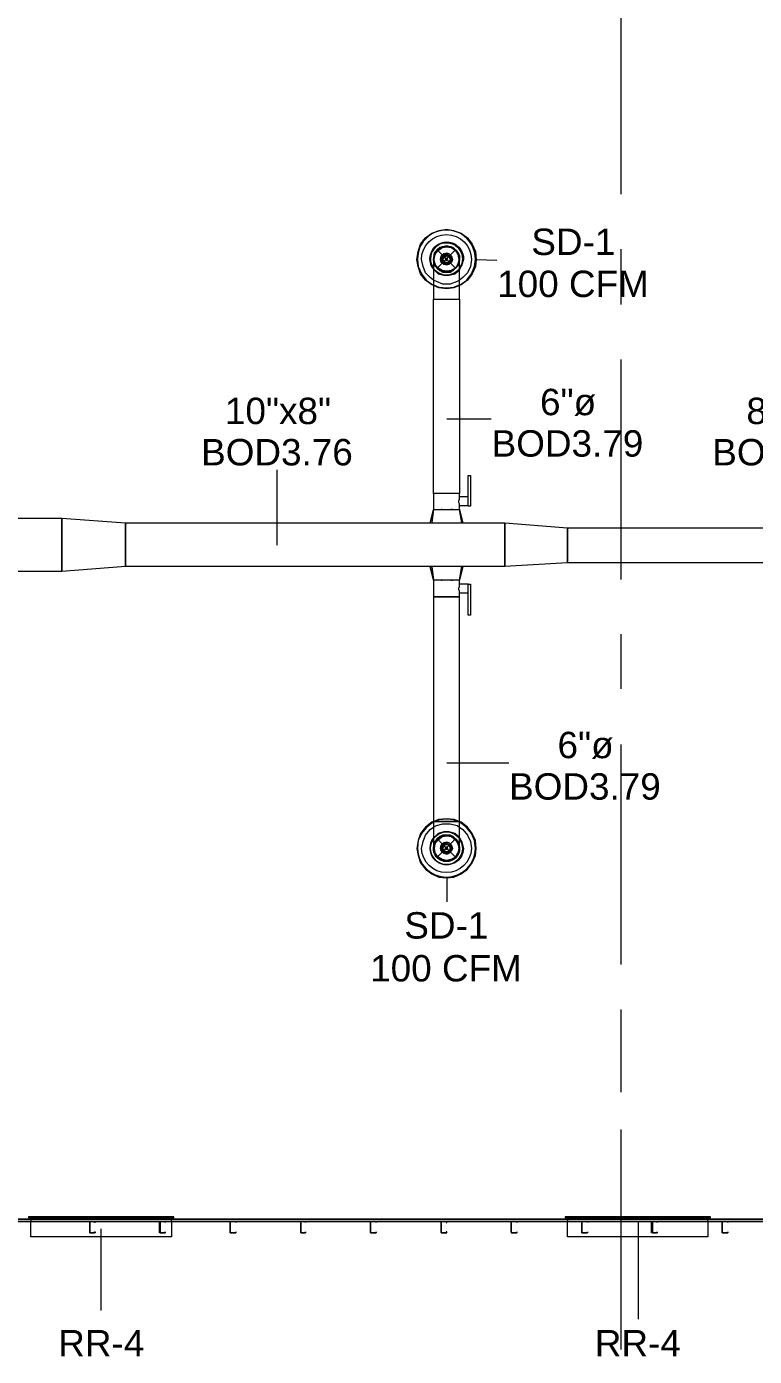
# Model space of a CAD drawing. Header units: metres. Extents: x 98 to 337, y -7 to 53.
# Drawn here: x 150.49 to 154.69, y 36.31 to 43.99 of the extents above; entities that cross this region are included whole.
import ezdxf

# ---------------------------------------------------------------- set-up
doc = ezdxf.new("R2010")
doc.units = ezdxf.units.M
doc.layers.add('HVAC - Ductos', color=5, linetype='Continuous', lineweight=0)
doc.layers.add('PDF_Text', color=7, linetype='Continuous', lineweight=0)
doc.layers.add('PDF_Geometry', color=7, linetype='Continuous', lineweight=0, true_color=0xaaaaaa)
doc.styles.add('PDF Helvetica', font='')
doc.styles.get('PDF Helvetica').set_extended_font_data('Helvetica')

msp = doc.modelspace()

# ---------------------------------------------------------------- linework, layer by layer
at = {"layer": 'HVAC - Ductos', "lineweight": 0}
for points in [[(152.8361, 42.4907), (152.8269, 42.4953), (152.7903, 42.5228), (152.7628, 42.5595), (152.749, 42.6008), (152.7398, 42.642), (152.749, 42.6878), (152.7628, 42.729), (152.7903, 42.7656), (152.8269, 42.7932), (152.8681, 42.8069), (152.9139, 42.816), (152.9552, 42.8069), (152.9964, 42.7932), (153.0331, 42.7656), (153.0606, 42.729), (153.079, 42.6878), (153.0835, 42.642), (153.079, 42.6008), (153.0606, 42.5595), (153.0331, 42.5228), (152.9964, 42.4953), (152.9873, 42.4907)], [(152.8361, 42.642), (152.8361, 42.6374), (152.8361, 42.619), (152.8361, 42.587), (152.8361, 42.5503), (152.8361, 42.4999), (152.8361, 42.4495), (152.8361, 42.4129), (152.8407, 42.4129), (152.8453, 42.4129), (152.859, 42.4129), (152.8727, 42.4129), (152.8911, 42.4129), (152.9139, 42.4129), (152.9323, 42.4129), (152.9506, 42.4129), (152.9644, 42.4129), (152.9781, 42.4129), (152.9873, 42.4129), (152.9873, 42.4679), (152.9873, 42.5183), (152.9873, 42.5641), (152.9873, 42.6008), (152.9873, 42.6282), (152.9873, 42.642), (152.9873, 42.6374), (152.9873, 42.642), (152.9873, 42.6648), (152.9781, 42.6832), (152.9644, 42.697), (152.9506, 42.7107), (152.9323, 42.7152), (152.9139, 42.7198), (152.8911, 42.7152), (152.8727, 42.7107), (152.859, 42.697), (152.8453, 42.6832), (152.8407, 42.6648), (152.8361, 42.642), (152.8361, 42.6374), (152.8361, 42.642), (152.8407, 42.6648), (152.8453, 42.6832), (152.859, 42.697), (152.8727, 42.7107), (152.8911, 42.7152), (152.9139, 42.7198), (152.9323, 42.7152), (152.9506, 42.7107), (152.9644, 42.697), (152.9781, 42.6832), (152.9873, 42.6648), (152.9873, 42.642)], [(152.8407, 42.6694), (152.8407, 42.674), (152.8453, 42.674)], [(152.8453, 42.619), (152.8407, 42.642), (152.8453, 42.6694)], [(152.8453, 42.674), (152.859, 42.697), (152.8819, 42.7107)], [(152.859, 42.697), (152.9644, 42.5916)], [(152.9644, 42.697), (152.859, 42.5916)], [(152.8819, 42.7107), (152.8819, 42.7152), (152.8865, 42.7152)], [(152.8865, 42.7107), (152.9139, 42.7152), (152.9369, 42.7107)], [(152.9369, 42.7152), (152.9415, 42.7152), (152.9461, 42.7107)], [(152.9415, 42.7107), (152.9644, 42.697), (152.9781, 42.674)], [(152.9827, 42.674), (152.9827, 42.6694)], [(152.9827, 42.6694), (152.9873, 42.642), (152.9827, 42.619), (152.9827, 42.6145), (152.9827, 42.6099)], [(152.8361, 42.6374), (152.8407, 42.6236), (152.8453, 42.6053), (152.859, 42.5916), (152.8727, 42.5778), (152.8911, 42.5686), (152.9139, 42.5686), (152.8865, 42.5732), (152.8819, 42.5732)], [(152.8453, 42.6099), (152.8407, 42.6145), (152.8407, 42.619)], [(152.8819, 42.5778), (152.859, 42.5916), (152.8453, 42.6145)], [(152.9461, 42.5732), (152.9415, 42.5732), (152.9369, 42.5732), (152.9139, 42.5686), (152.9323, 42.5686), (152.9506, 42.5778), (152.9644, 42.5916), (152.9781, 42.6053), (152.9873, 42.6236), (152.9873, 42.6374)], [(152.9781, 42.6145), (152.9644, 42.5916), (152.9415, 42.5778)], [(152.9873, 42.5228), (152.9736, 42.5137), (152.9323, 42.4999), (152.8911, 42.4999), (152.8544, 42.5137), (152.8361, 42.5228)], [(152.8361, 42.4953), (152.8681, 42.4816), (152.9139, 42.477), (152.9552, 42.4816), (152.9873, 42.4953)], [(152.9873, 42.4907), (152.9552, 42.477), (152.9139, 42.4725), (152.8681, 42.477), (152.8361, 42.4907)], [(152.9873, 41.2217), (152.9873, 41.2263), (152.9873, 41.2308), (152.9827, 41.2399), (152.9827, 41.2491), (152.9873, 41.2583), (152.9873, 41.2629), (152.9873, 41.2675), (152.9873, 41.272)], [(150.6919, 41.1483), (151.0584, 41.1208)], [(152.8177, 41.1208), (152.8361, 41.1987), (152.8177, 41.1208)], [(152.8361, 41.1987), (152.8269, 41.1208)], [(152.9873, 41.1208), (152.9964, 41.1208), (153.001, 41.1208), (153.0056, 41.1208), (152.9873, 41.1987), (153.0056, 41.1208)], [(153.001, 41.1208), (152.9873, 41.1987)], [(151.0584, 41.1208), (151.0584, 40.8688)], [(152.8177, 41.1208), (152.8223, 41.1208), (152.8269, 41.1208), (152.8361, 41.1208)], [(152.8407, 41.1208), (152.859, 41.1208), (152.8636, 41.1208), (152.8681, 41.1208), (152.8773, 41.1208), (152.8911, 41.1208), (152.8957, 41.1208), (152.9002, 41.1208), (152.9231, 41.1208), (152.9277, 41.1208), (152.9323, 41.1208), (152.9461, 41.1208), (152.9552, 41.1208), (152.9598, 41.1208), (152.9644, 41.1208), (152.9827, 41.1208)], [(151.0584, 40.8688), (150.6919, 40.8413)], [(153.0056, 40.8688), (152.9873, 40.7909), (152.9827, 40.7909), (152.9781, 40.7909), (152.9644, 40.7909), (152.9506, 40.7909), (152.9323, 40.7909), (152.9139, 40.7909), (152.8911, 40.7909), (152.8727, 40.7909), (152.859, 40.7909), (152.8453, 40.7909), (152.8407, 40.7909), (152.8361, 40.7909), (152.8361, 40.6947), (152.8407, 40.6947), (152.8453, 40.6947), (152.859, 40.6947), (152.8727, 40.6947), (152.8911, 40.6947), (152.9139, 40.6947), (152.9323, 40.6947), (152.9506, 40.6947), (152.9644, 40.6947), (152.9781, 40.6947), (152.9873, 40.6947), (152.9781, 40.6947), (152.9644, 40.6947), (152.9506, 40.6947), (152.9323, 40.6947), (152.9139, 40.6947), (152.8911, 40.6947), (152.8727, 40.6947), (152.859, 40.6947), (152.8453, 40.6947), (152.8407, 40.6947), (152.8361, 40.6947), (152.8361, 39.3981), (152.8269, 39.3936), (152.7903, 39.366), (152.7628, 39.3294), (152.749, 39.2882), (152.7398, 39.2423), (152.749, 39.2011), (152.7628, 39.1599), (152.7903, 39.1232), (152.8269, 39.0957), (152.8681, 39.0774), (152.9139, 39.0728), (152.9552, 39.0774), (152.9964, 39.0957), (153.0331, 39.1232), (153.0606, 39.1599), (153.079, 39.2011), (153.0835, 39.2423), (153.079, 39.2882), (153.0606, 39.3294), (153.0331, 39.366), (152.9964, 39.3936), (152.9873, 39.3981), (152.9873, 40.6947), (152.9873, 40.7177), (153.0377, 40.7177), (153.0377, 40.7222), (153.0377, 40.7314), (153.0377, 40.7359), (153.0377, 40.7405), (153.0377, 40.7497), (153.0377, 40.7543), (153.0377, 40.7589), (153.0377, 40.7635), (153.0377, 40.7681), (152.9873, 40.7681), (152.9873, 40.7909), (153.001, 40.8688)], [(152.8223, 40.8688), (152.8177, 40.8688)], [(152.8177, 40.8688), (152.8361, 40.7909), (152.8177, 40.8688)], [(152.8361, 40.8688), (152.8269, 40.8688), (152.8361, 40.7909)], [(152.9827, 40.8688), (152.9644, 40.8688), (152.9598, 40.8688), (152.9552, 40.8688), (152.9461, 40.8688), (152.9323, 40.8688), (152.9277, 40.8688), (152.9231, 40.8688), (152.9002, 40.8688), (152.8957, 40.8688), (152.8911, 40.8688), (152.8773, 40.8688), (152.8681, 40.8688), (152.8636, 40.8688), (152.859, 40.8688), (152.8407, 40.8688)], [(152.9873, 40.7909), (153.0056, 40.8688), (153.001, 40.8688), (152.9964, 40.8688), (152.9873, 40.8688)], [(152.9873, 40.7177), (152.9873, 40.7222), (152.9873, 40.7314), (152.9827, 40.7359), (152.9827, 40.7451), (152.9873, 40.7543), (152.9873, 40.7635), (152.9873, 40.7681)], [(152.8361, 39.3981), (152.8681, 39.4119), (152.9139, 39.4164), (152.9552, 39.4119), (152.9873, 39.3981)], [(152.9873, 39.3936), (152.9552, 39.4073), (152.9139, 39.4119), (152.8681, 39.4073), (152.8361, 39.3936)], [(152.9873, 39.2423), (152.9873, 39.2515), (152.9873, 39.2698), (152.9873, 39.2974), (152.9873, 39.334), (152.9873, 39.3798), (152.9873, 39.3981), (152.9781, 39.3981), (152.9644, 39.3981), (152.9506, 39.3981), (152.9323, 39.3981), (152.9139, 39.3981), (152.8911, 39.3981), (152.8727, 39.3981), (152.859, 39.3981), (152.8453, 39.3981), (152.8407, 39.3981), (152.8361, 39.3981), (152.8361, 39.3523), (152.8361, 39.3156), (152.8361, 39.279), (152.8361, 39.2561), (152.8361, 39.2469)], [(152.8361, 39.3981), (152.8407, 39.3981), (152.8453, 39.3981), (152.859, 39.3981), (152.8727, 39.3981), (152.8911, 39.3981), (152.9139, 39.3981), (152.9323, 39.3981), (152.9506, 39.3981), (152.9644, 39.3981), (152.9781, 39.3981), (152.9873, 39.3981)], [(152.8361, 39.366), (152.8544, 39.3752), (152.8911, 39.3844), (152.9323, 39.3844), (152.9736, 39.3752), (152.9873, 39.366)], [(152.9873, 39.2515), (152.9873, 39.2652), (152.9781, 39.2836), (152.9644, 39.2974), (152.9506, 39.311), (152.9323, 39.3202), (152.9139, 39.3202), (152.8911, 39.3202), (152.8727, 39.311), (152.859, 39.2974), (152.8453, 39.2836), (152.8407, 39.2652), (152.8361, 39.2515)], [(152.8453, 39.2698), (152.8407, 39.2423), (152.8453, 39.2698), (152.8636, 39.2928), (152.8865, 39.311), (152.9139, 39.3156), (152.9415, 39.311), (152.9644, 39.2928), (152.9781, 39.2698), (152.9827, 39.2423), (152.9781, 39.2194), (152.9644, 39.1919), (152.9415, 39.1782), (152.9644, 39.1919), (152.9781, 39.2148)], [(152.8407, 39.2698), (152.8407, 39.2744), (152.8453, 39.2744), (152.859, 39.2974), (152.8819, 39.311)], [(152.859, 39.2974), (152.9644, 39.1919)], [(152.9644, 39.2974), (152.859, 39.1919)], [(152.8819, 39.3156), (152.8865, 39.3156)], [(152.8865, 39.311), (152.9139, 39.3202), (152.9369, 39.3156), (152.9415, 39.3156), (152.9461, 39.311)], [(152.9415, 39.311), (152.9644, 39.2974), (152.9781, 39.2744)], [(152.8361, 39.2469), (152.8361, 39.2423)], [(152.9369, 39.1782), (152.9139, 39.1736), (152.8865, 39.1782), (152.8636, 39.1919), (152.8453, 39.2194), (152.8407, 39.2423), (152.8453, 39.2194)], [(152.8453, 39.2148), (152.8407, 39.2148), (152.8407, 39.2194)], [(152.8819, 39.1782), (152.859, 39.1919), (152.8453, 39.2148)], [(152.9827, 39.2744), (152.9827, 39.2698), (152.9873, 39.2423), (152.9827, 39.2194)], [(152.9827, 39.2194), (152.9827, 39.2148)], [(152.8865, 39.1736), (152.8819, 39.1736)], [(152.9369, 39.1736), (152.9139, 39.169), (152.8865, 39.1736)], [(152.9461, 39.1782), (152.9415, 39.1736), (152.9369, 39.1736)]]:
    msp.add_lwpolyline(points, dxfattribs=at)
for points in [[(152.9873, 42.4953), (152.9964, 42.4999), (153.0285, 42.5228), (153.056, 42.5595), (153.0744, 42.6008), (153.079, 42.642, 1.013601), (152.7444, 42.642), (152.749, 42.6008), (152.7673, 42.5595), (152.7949, 42.5228), (152.8269, 42.4999), (152.8361, 42.4953)], [(152.8361, 42.5228), (152.8177, 42.5366), (152.7903, 42.5641), (152.7765, 42.6008), (152.7673, 42.642, -0.994124), (153.056, 42.642), (153.0514, 42.6008), (153.0331, 42.5641), (153.0056, 42.5366), (152.9873, 42.5228)], [(152.8361, 39.3936), (152.8269, 39.389), (152.7949, 39.3614), (152.7673, 39.3294), (152.749, 39.2882), (152.7444, 39.2423, 0.986188), (153.079, 39.2423), (153.0744, 39.2882), (153.056, 39.3294), (153.0285, 39.3614), (152.9964, 39.389), (152.9873, 39.3936)], [(152.9873, 39.366), (153.0056, 39.3523), (153.0331, 39.3202), (153.0514, 39.2836), (153.056, 39.2423, -0.962337), (152.7673, 39.2423), (152.7765, 39.2836), (152.7903, 39.3202), (152.8177, 39.3523), (152.8361, 39.366)]]:
    msp.add_lwpolyline(points, format="xyb", dxfattribs=at)
for points in [[(152.9873, 42.5916), (153.001, 42.6099), (153.0056, 42.642, 1.387684), (152.8361, 42.5916), (152.8223, 42.6099), (152.8177, 42.642), (152.8223, 42.6099), (152.8361, 42.587, -1.421292), (153.0102, 42.642, 1.01795), (152.8177, 42.642, -1.387684)], [(152.8177, 39.2423, 0.962232), (153.0102, 39.2423, -1.355267), (152.8361, 39.3019), (152.8223, 39.279), (152.8177, 39.2423), (152.8223, 39.2744), (152.8361, 39.2974, 1.368675), (153.0056, 39.2423), (153.001, 39.2744), (152.9873, 39.2974, -1.368675)], [(152.8361, 39.2423, 1.02845), (152.9873, 39.2515, -1.064712)]]:
    msp.add_lwpolyline(points, format="xyb", close=True, dxfattribs=at)
for points in [[(152.9736, 42.6878), (152.9369, 42.7152), (152.8911, 42.7152), (152.8499, 42.6878), (152.8361, 42.642), (152.8499, 42.6008), (152.8911, 42.5686), (152.9369, 42.5686), (152.9736, 42.6008), (152.9873, 42.642)], [(152.8453, 42.6694), (152.8636, 42.6924), (152.8865, 42.7107), (152.9139, 42.7152), (152.9415, 42.7107), (152.9644, 42.6924), (152.9781, 42.6694), (152.9827, 42.642), (152.9781, 42.6145), (152.9644, 42.5916), (152.9415, 42.5778), (152.9139, 42.5732), (152.8865, 42.5778), (152.8636, 42.5916), (152.8453, 42.6145), (152.8407, 42.642)], [(152.9827, 42.6236), (152.9781, 42.6053), (152.9644, 42.5916), (152.9506, 42.5778), (152.9323, 42.5732), (152.9139, 42.5686), (152.8911, 42.5732), (152.8773, 42.5778), (152.859, 42.5916), (152.8499, 42.6053), (152.8407, 42.6236), (152.8407, 42.642), (152.8407, 42.6603), (152.8499, 42.6786), (152.859, 42.697), (152.8773, 42.7061), (152.8911, 42.7152), (152.9139, 42.7152), (152.9323, 42.7152), (152.9506, 42.7061), (152.9644, 42.697), (152.9781, 42.6786), (152.9827, 42.6603), (152.9873, 42.642)], [(152.8819, 42.6603), (152.8773, 42.642), (152.8819, 42.6603), (152.8957, 42.674), (152.9139, 42.6786), (152.9277, 42.674), (152.9415, 42.6603), (152.9461, 42.642), (152.9415, 42.6603), (152.9277, 42.674), (152.9139, 42.6786), (152.8957, 42.674)], [(152.8911, 42.6557), (152.8865, 42.642), (152.8911, 42.6603), (152.9048, 42.6694), (152.9185, 42.6694), (152.9323, 42.6603), (152.9369, 42.642), (152.9323, 42.6557), (152.9185, 42.6648), (152.9048, 42.6648)], [(152.9598, 42.5595), (152.9277, 42.5503), (152.8957, 42.5503), (152.8636, 42.5595), (152.8407, 42.5824), (152.8361, 42.587), (152.8407, 42.5824), (152.8361, 42.5916), (152.8407, 42.5824), (152.8636, 42.5641), (152.8957, 42.5503), (152.9277, 42.5503), (152.9598, 42.5641), (152.9827, 42.5824), (152.9873, 42.5916), (152.9827, 42.5824), (152.9598, 42.5641), (152.9277, 42.5503), (152.8957, 42.5503), (152.8636, 42.5641), (152.8407, 42.5824), (152.8636, 42.5595), (152.8957, 42.5503), (152.9277, 42.5503), (152.9598, 42.5595), (152.9873, 42.5824), (152.9873, 42.587), (152.9873, 42.5824)], [(152.9415, 42.6282), (152.9461, 42.642), (152.9415, 42.6236), (152.9277, 42.6145), (152.9139, 42.6099), (152.8957, 42.6145), (152.8819, 42.6236), (152.8773, 42.642), (152.8819, 42.6282), (152.8957, 42.6145), (152.9139, 42.6099), (152.9277, 42.6145)], [(152.9323, 42.6282), (152.9369, 42.642), (152.9323, 42.6282), (152.9185, 42.619), (152.9048, 42.619), (152.8911, 42.6282), (152.8865, 42.642), (152.8911, 42.6282), (152.9048, 42.619), (152.9185, 42.619)], [(152.9002, 42.6557), (152.9139, 42.6648), (152.9277, 42.6557), (152.9323, 42.642), (152.9277, 42.6282), (152.9139, 42.6236), (152.9002, 42.6282), (152.8911, 42.642)], [(152.9094, 42.6465), (152.9048, 42.642), (152.9094, 42.6465), (152.9139, 42.6465), (152.9185, 42.642), (152.9139, 42.6465)], [(152.9139, 42.6374), (152.9185, 42.642), (152.9139, 42.6374), (152.9094, 42.6374), (152.9048, 42.642), (152.9094, 42.6374)], [(152.9873, 42.587), (153.001, 42.6099), (153.0102, 42.642), (153.001, 42.6099)], [(153.0377, 41.2217), (153.0377, 41.2263), (153.0377, 41.2308), (153.0377, 41.2399), (153.0377, 41.2445), (153.0377, 41.2537), (153.0377, 41.2583), (153.0377, 41.2629), (153.0377, 41.2675), (153.0377, 41.272), (152.9873, 41.272), (152.9873, 41.2903), (152.9781, 41.2903), (152.9644, 41.2903), (152.9506, 41.2903), (152.9323, 41.2903), (152.9139, 41.2903), (152.8911, 41.2903), (152.8727, 41.2903), (152.859, 41.2903), (152.8453, 41.2903), (152.8407, 41.2903), (152.8361, 41.2903), (152.8361, 42.4129), (152.8407, 42.4129), (152.8453, 42.4129), (152.859, 42.4129), (152.8727, 42.4129), (152.8911, 42.4129), (152.9139, 42.4129), (152.9323, 42.4129), (152.9506, 42.4129), (152.9644, 42.4129), (152.9781, 42.4129), (152.9873, 42.4129), (152.9873, 41.2903), (152.9781, 41.2903), (152.9644, 41.2903), (152.9506, 41.2903), (152.9323, 41.2903), (152.9139, 41.2903), (152.8911, 41.2903), (152.8727, 41.2903), (152.859, 41.2903), (152.8453, 41.2903), (152.8407, 41.2903), (152.8361, 41.2903), (152.8361, 41.1987), (152.8407, 41.1987), (152.8453, 41.1987), (152.859, 41.1987), (152.8727, 41.1987), (152.8911, 41.1987), (152.9139, 41.1987), (152.9323, 41.1987), (152.9506, 41.1987), (152.9644, 41.1987), (152.9781, 41.1987), (152.9827, 41.1987), (152.9873, 41.1987), (152.9873, 41.2217)], [(153.0514, 41.2171), (153.0377, 41.2171), (153.0377, 41.3957), (153.0514, 41.3957)], [(150.6919, 40.8413), (149.441, 40.8413), (149.441, 41.1483), (150.6919, 41.1483)], [(152.8865, 41.1987), (152.8819, 41.1987)], [(152.9461, 41.1987), (152.9415, 41.1987), (152.9369, 41.1987), (152.9415, 41.1987)], [(151.0584, 41.1208), (153.2485, 41.1208), (153.2485, 40.8688), (151.0584, 40.8688)], [(153.6104, 40.8917), (153.2485, 40.8688), (153.2485, 41.1208), (153.6104, 41.0934)], [(153.6104, 41.0934), (157.0696, 41.0934), (157.0696, 40.8917), (153.6104, 40.8917)], [(152.8819, 40.7909), (152.8865, 40.7909)], [(152.9369, 40.7909), (152.9415, 40.7909), (152.9461, 40.7909), (152.9415, 40.7909)], [(153.0514, 40.5894), (153.0377, 40.5894), (153.0377, 40.7681), (153.0514, 40.7681)], [(152.8407, 39.3065), (152.8636, 39.3294), (152.8957, 39.3386), (152.9277, 39.3386), (152.9598, 39.3294), (152.9873, 39.3065), (152.9873, 39.3019), (152.9873, 39.3065), (152.9598, 39.3294), (152.9277, 39.3386), (152.8957, 39.3386), (152.8636, 39.3294), (152.8407, 39.3065), (152.8361, 39.3019)], [(152.9827, 39.3065), (152.9598, 39.3248), (152.9277, 39.3386), (152.8957, 39.3386), (152.8636, 39.3248), (152.8407, 39.3065), (152.8361, 39.2974), (152.8407, 39.3065), (152.8636, 39.3248), (152.8957, 39.3386), (152.9277, 39.3386), (152.9598, 39.3248), (152.9827, 39.3065), (152.9873, 39.2974)], [(152.9736, 39.2882), (152.9369, 39.3156), (152.8911, 39.3156), (152.8499, 39.2882), (152.8361, 39.2423), (152.8499, 39.2011), (152.8911, 39.1736), (152.9369, 39.1736), (152.9736, 39.2011), (152.9873, 39.2423)], [(152.9827, 39.224), (152.9781, 39.2057), (152.9644, 39.1919), (152.9506, 39.1828), (152.9323, 39.1736), (152.9139, 39.169), (152.8911, 39.1736), (152.8773, 39.1828), (152.859, 39.1919), (152.8499, 39.2057), (152.8407, 39.224), (152.8407, 39.2423), (152.8407, 39.2652), (152.8499, 39.2836), (152.859, 39.2974), (152.8773, 39.3065), (152.8911, 39.3156), (152.9139, 39.3202), (152.9323, 39.3156), (152.9506, 39.3065), (152.9644, 39.2974), (152.9781, 39.2836), (152.9827, 39.2652), (152.9873, 39.2423)], [(153.0102, 39.2423), (153.001, 39.279), (152.9873, 39.3019), (153.001, 39.279)], [(152.8361, 39.2515), (152.8361, 39.2423)], [(152.8819, 39.2607), (152.8773, 39.2423), (152.8819, 39.2607), (152.8957, 39.2744), (152.9139, 39.279), (152.9277, 39.2744), (152.9415, 39.2607), (152.9461, 39.2423), (152.9415, 39.2607), (152.9277, 39.2744), (152.9139, 39.279), (152.8957, 39.2744)], [(152.9415, 39.2286), (152.9461, 39.2423), (152.9415, 39.2286), (152.9277, 39.2148), (152.9139, 39.2103), (152.8957, 39.2148), (152.8819, 39.2286), (152.8773, 39.2423), (152.8819, 39.2286), (152.8957, 39.2148), (152.9139, 39.2103), (152.9277, 39.2148)], [(152.8911, 39.2607), (152.8865, 39.2423), (152.8911, 39.2607), (152.9048, 39.2698), (152.9185, 39.2698), (152.9323, 39.2607), (152.9369, 39.2423), (152.9323, 39.2607), (152.9185, 39.2698), (152.9048, 39.2698)], [(152.9323, 39.2286), (152.9369, 39.2423), (152.9323, 39.2286), (152.9185, 39.2194), (152.9048, 39.2194), (152.8911, 39.2286), (152.8865, 39.2423), (152.8911, 39.2286), (152.9048, 39.2194), (152.9185, 39.2194)], [(152.9002, 39.2607), (152.9139, 39.2652), (152.9277, 39.2607), (152.9323, 39.2423), (152.9277, 39.2286), (152.9139, 39.224), (152.9002, 39.2286), (152.8911, 39.2423)], [(152.9094, 39.2469), (152.9048, 39.2423), (152.9094, 39.2515), (152.9139, 39.2515), (152.9185, 39.2423), (152.9139, 39.2469)], [(152.9139, 39.2378), (152.9185, 39.2423), (152.9139, 39.2378), (152.9094, 39.2378), (152.9048, 39.2423), (152.9094, 39.2378)]]:
    msp.add_lwpolyline(points, close=True, dxfattribs=at)
at = {"layer": 'PDF_Geometry', "lineweight": 0}
for points in [[(105.9562, 49.2854), (158.9481, 49.2808), (158.9481, 37.1027), (148.5247, 37.1027), (148.5247, 37.089), (158.9481, 37.089), (148.5247, 37.089), (148.5247, 37.1027), (158.9481, 37.1027)], [(153.9174, 44.2868), (153.9174, 43.0177)], [(153.9174, 42.7015), (153.9174, 42.3808)], [(153.0835, 42.642), (153.2026, 42.6374)], [(153.9174, 42.0647), (153.9174, 40.7955)], [(152.9139, 41.721), (153.1706, 41.721)], [(151.9335, 40.9926), (151.9335, 41.4278)], [(150.6919, 40.8413), (150.6919, 41.1483)], [(153.9174, 40.4794), (153.9174, 40.1633)], [(153.9174, 39.8426), (153.9174, 38.5734)], [(152.9139, 39.7372), (153.2713, 39.7372)], [(152.9139, 39.0728), (152.9139, 38.9354)], [(153.9174, 38.3123), (153.9174, 38.074), (153.9174, 37.8358)], [(153.9174, 37.6204), (153.9174, 36.3513)], [(117.6257, 37.1027), (124.5578, 37.1027), (125.4467, 37.1027), (126.5967, 37.1027), (127.4856, 37.1027), (128.9609, 37.1027), (129.8497, 37.1027), (130.0742, 37.1027), (131.215, 37.1027), (132.5804, 37.1027), (132.5804, 37.089), (132.5804, 37.1027), (133.4692, 37.1027), (135.5814, 37.1027), (136.4657, 37.1027), (137.8035, 37.1027), (138.6924, 37.1027), (144.5753, 37.1027), (145.4641, 37.1027), (147.6358, 37.1027), (148.5247, 37.1027), (148.5247, 37.089), (148.5247, 37.1027), (158.9481, 37.1027)], [(158.9481, 37.1027), (148.5247, 37.1027), (147.6358, 37.1027), (145.4641, 37.1027), (145.4641, 37.089), (144.5753, 37.089), (145.4641, 37.089), (145.4641, 37.1027), (144.5753, 37.1027), (144.5753, 37.089), (144.5753, 37.1027), (138.6924, 37.1027)], [(150.4995, 37.1118), (151.3379, 37.1118)], [(151.315, 37.1164), (150.5223, 37.1164)], [(153.5966, 37.1118), (154.4351, 37.1118)], [(154.4122, 37.1164), (153.6196, 37.1164)], [(154.0181, 37.089), (154.0181, 36.5254)], [(150.9164, 37.0477), (150.9164, 36.8141), (150.9164, 36.5758)], [(152.8957, 37.0248), (152.9002, 37.0248)]]:
    msp.add_lwpolyline(points, dxfattribs=at)
for points in [[(151.3379, 37.1164), (150.4995, 37.1164), (150.4995, 37.1118), (150.5132, 37.1118), (150.5132, 37.089), (151.3242, 37.089), (151.3242, 37.1118), (151.3379, 37.1118)], [(151.3242, 37.089), (151.3242, 37.0019), (150.5132, 37.0019), (150.5132, 37.089)], [(150.6415, 37.089), (150.5223, 37.089)], [(150.8797, 37.089), (150.7239, 37.089)], [(150.8843, 37.0844), (150.8797, 37.0844), (150.8797, 37.089), (150.8522, 37.089), (150.8522, 37.0294), (150.8522, 37.0248), (150.8797, 37.0248), (150.8797, 37.0294), (150.8843, 37.0294), (150.8843, 37.0248), (150.8522, 37.0248), (150.8522, 37.0294), (150.8522, 37.089), (150.8843, 37.089)], [(151.1179, 37.089), (150.9622, 37.089)], [(151.3196, 37.089), (151.1959, 37.089)], [(151.26, 37.089), (151.26, 37.0294), (151.26, 37.0248), (151.2875, 37.0248), (151.2875, 37.0294), (151.2875, 37.0248), (151.26, 37.0248), (151.2554, 37.0248), (151.2554, 37.0294), (151.2554, 37.089), (151.26, 37.089), (151.2875, 37.089)], [(151.2875, 37.0844), (151.2875, 37.089)], [(151.6953, 37.089), (151.6632, 37.089), (151.6632, 37.0294), (151.6632, 37.0248), (151.6953, 37.0248), (151.6953, 37.0294), (151.6953, 37.0248), (151.6632, 37.0248), (151.6632, 37.0294), (151.6632, 37.089), (151.6953, 37.089), (151.6953, 37.0844)], [(152.0984, 37.089), (152.071, 37.089), (152.071, 37.0294), (152.071, 37.0248), (152.0984, 37.0248), (152.0984, 37.0294), (152.0984, 37.0248), (152.071, 37.0248), (152.071, 37.0294), (152.071, 37.089), (152.0984, 37.089), (152.0984, 37.0844)], [(152.5062, 37.089), (152.4787, 37.089), (152.4741, 37.089), (152.4741, 37.0294), (152.4741, 37.0248), (152.4787, 37.0248), (152.5062, 37.0248), (152.5062, 37.0294), (152.5062, 37.0248), (152.4787, 37.0248), (152.4741, 37.0248), (152.4741, 37.0294), (152.4741, 37.089), (152.4787, 37.089), (152.5062, 37.089), (152.5062, 37.0844)], [(152.9139, 37.089), (152.8819, 37.089), (152.8819, 37.0294), (152.8819, 37.0248), (152.9139, 37.0248), (152.9139, 37.0294), (152.9094, 37.0294), (152.9094, 37.0248), (152.8819, 37.0248), (152.8819, 37.0294), (152.8819, 37.089), (152.9094, 37.089), (152.9094, 37.0844), (152.9139, 37.0844)], [(153.3172, 37.089), (153.2896, 37.089), (153.2851, 37.089), (153.2851, 37.0294), (153.2851, 37.0248), (153.2896, 37.0248), (153.3172, 37.0248), (153.3172, 37.0294), (153.3172, 37.0248), (153.2896, 37.0248), (153.2851, 37.0294), (153.2851, 37.089), (153.2896, 37.089), (153.3172, 37.089), (153.3172, 37.0844)], [(154.4351, 37.1164), (153.5966, 37.1164), (153.5966, 37.1118), (153.6104, 37.1118), (153.6104, 37.089), (154.4214, 37.089), (154.4214, 37.1118), (154.4351, 37.1118)], [(154.4214, 37.089), (154.4214, 37.0019), (153.6104, 37.0019), (153.6104, 37.089)], [(153.7432, 37.089), (153.6196, 37.089)], [(153.6928, 37.089), (153.6928, 37.0294), (153.6928, 37.0248), (153.725, 37.0248), (153.725, 37.0294), (153.725, 37.0248), (153.6928, 37.0248), (153.6928, 37.0294), (153.6928, 37.089), (153.725, 37.089)], [(153.725, 37.0844), (153.725, 37.089)], [(153.9815, 37.089), (153.8211, 37.089)], [(154.2198, 37.089), (154.0594, 37.089)], [(154.1006, 37.089), (154.1006, 37.0294), (154.1006, 37.0248), (154.1281, 37.0248), (154.1281, 37.0294), (154.1281, 37.0248), (154.1006, 37.0248), (154.0961, 37.0248), (154.0961, 37.0294), (154.0961, 37.089), (154.1006, 37.089), (154.1281, 37.089)], [(154.1281, 37.0844), (154.1281, 37.089)], [(154.4168, 37.089), (154.2976, 37.089)], [(154.5359, 37.089), (154.5039, 37.089), (154.5039, 37.0294), (154.5039, 37.0248), (154.5359, 37.0248), (154.5359, 37.0294), (154.5359, 37.0248), (154.5039, 37.0248), (154.5039, 37.0294), (154.5039, 37.089), (154.5359, 37.089), (154.5359, 37.0844)]]:
    msp.add_lwpolyline(points, close=True, dxfattribs=at)

# ---------------------------------------------------------------- texts
at = {"layer": 'PDF_Text', "lineweight": 0, "char_height": 0.15242, "attachment_point": 4, "style": 'PDF Helvetica'}
for s, insert in [('SD-1', (153.4015, 42.7425)), ('100 CFM', (153.2044, 42.4997)), ('10"x8"', (151.6329, 41.7666)), ('6"ø', (153.4519, 41.817)), ('8"x8"', (154.6431, 41.7666)), ('BOD3.76', (151.4954, 41.5284)), ('BOD3.79', (153.1724, 41.5788)), ('BOD3.76', (154.4461, 41.5284)), ('6"ø', (153.5527, 39.8377)), ('BOD3.79', (153.2732, 39.5994)), ('SD-1', (152.6684, 38.7976)), ('100 CFM', (152.4713, 38.5502)), ('RR-4', (150.6707, 36.3875)), ('RR-4', (153.768, 36.3875))]:
    msp.add_mtext(s, dxfattribs=dict(at, insert=insert))

doc.saveas('drawing.dxf')
